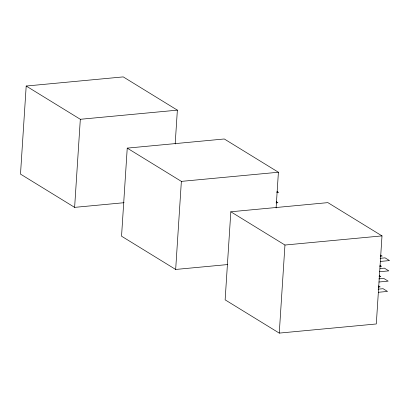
<?xml version="1.0" encoding="UTF-8"?>
<svg xmlns="http://www.w3.org/2000/svg" width="410" height="410" viewBox="0 0 410 410"><rect width="100%" height="100%" fill="white"/><g stroke="black" fill="none" stroke-linecap="round" stroke-linejoin="round"><path stroke-width="0.61" d="M175.178 143.977L177.366 110.152L123.241 76.895L26.194 86.033L20.5 174.107L74.625 207.368L124.097 202.704M74.625 207.368L80.319 119.289L26.194 86.033M276.099 207.978L278.41 172.241L224.285 138.98L127.238 148.123L121.544 236.196L175.67 269.452L227.678 264.558M175.67 269.452L181.363 181.379L127.238 148.123M230.83 211.775L225.136 299.848L279.261 333.104L376.303 323.967L381.997 235.893L327.877 202.632L230.83 211.775L284.955 245.031L381.997 235.893M279.261 333.104L284.955 245.031M80.319 119.289L177.366 110.152M181.363 181.379L278.41 172.241M276.74 192.603L278.585 192.428L276.97 191.434M276.073 202.883L277.924 202.709L276.309 201.715M380.326 256.255L382.176 256.081L380.562 255.087M380.137 258.32L385.067 257.854L389.5 260.581L380.255 261.452M379.665 266.536L381.51 266.362L379.896 265.367M380.085 268.545L384.401 268.135L388.834 270.861L379.588 271.733M378.999 276.817L380.849 276.642L379.235 275.653M378.804 278.882L383.734 278.421L388.173 281.142L378.927 282.013M378.333 287.103L380.183 286.928L378.568 285.934M378.138 289.163L383.073 288.702L387.506 291.423L378.261 292.294"/></g></svg>
